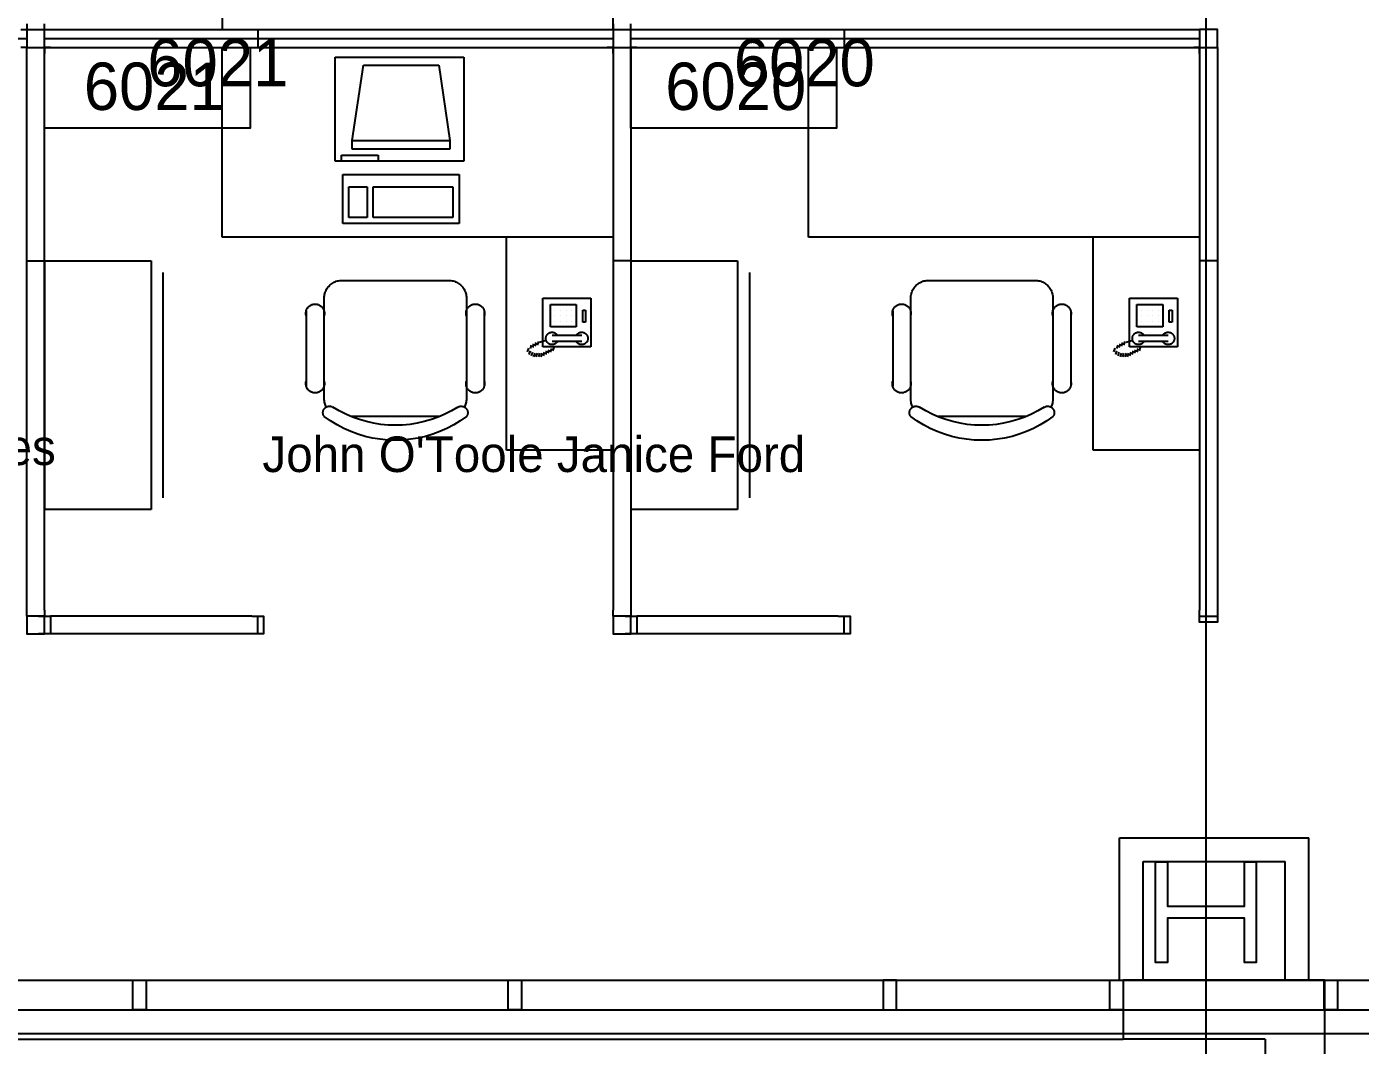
# Model space of a CAD drawing. Header units: millimetres. Extents: x 18694 to 89916, y 18694 to 89916.
# Drawn here: x 44321 to 50039, y 62103 to 66470 of the extents above; entities that cross this region are included whole.
import ezdxf

# ---------------------------------------------------------------- set-up
doc = ezdxf.new("R2010")
doc.units = ezdxf.units.MM
doc.layers.get('0').update_dxf_attribs({"linetype": 'CONTINUOUS'})
for name, color, linetype in [('E-B-FURR', 7, 'CONTINUOUS'), ('E-B-GLAZ', 7, 'CONTINUOUS'), ('E-B-MULL', 7, 'CONTINUOUS'), ('E-B-SHEL', 7, 'CONTINUOUS'), ('E-S-COLM', 7, 'CONTINUOUS'), ('EMPLOYEE', 7, 'CONTINUOUS'), ('GRIDLN', 7, 'CONTINUOUS'), ('PANELS_201', 7, 'CONTINUOUS'), ('RMNUM', 7, 'CONTINUOUS')]:
    doc.layers.add(name, color=color, linetype=linetype)

msp = doc.modelspace()

# ---------------------------------------------------------------- linework, layer by layer
for p, q in [((46835.892655, 66456.954374), (46835.892655, 68184.154374)), ((45159.492655, 67269.754374), (45159.492655, 66456.954374)), ((45159.492655, 66456.954374), (46835.892655, 66456.954374)), ((45159.492655, 65567.954374), (45159.492655, 66380.754374)), ((45159.492655, 66380.754374), (46835.892655, 66380.754374)), ((45644.290737, 65892.38397), (45644.290737, 66338.798739)), ((45644.290737, 66338.798739), (46195.744276, 66338.798739)), ((46195.744276, 66338.798739), (46195.744276, 65892.38397)), ((46835.892655, 66380.754374), (46835.892655, 64653.554374)), ((47674.092655, 65567.954374), (47674.092655, 66380.754374)), ((47674.092655, 66380.754374), (49350.492655, 66380.754374)), ((49350.492655, 66380.754374), (49350.492655, 64653.554374)), ((45716.817507, 65981.28397), (45765.592968, 66304.653141)), ((45765.592968, 66304.653141), (46088.549999, 66304.653141)), ((46088.549999, 66304.653141), (46135.917507, 65981.28397)), ((45716.817507, 65944.153261), (45716.817507, 65981.28397)), ((45716.817507, 65981.28397), (46135.917507, 65981.28397)), ((46135.917507, 65944.153261), (45716.817507, 65944.153261)), ((46135.917507, 65981.28397), (46135.917507, 65944.153261)), ((46195.744276, 65892.38397), (45644.290737, 65892.38397)), ((45670.55043, 65918.643662), (45828.108584, 65918.643662)), ((45670.55043, 65892.38397), (45670.55043, 65918.643662)), ((45828.108584, 65918.643662), (45828.108584, 65892.38397)), ((45676.294737, 65625.68397), (45676.294737, 65835.761508)), ((45676.294737, 65835.761508), (46175.228891, 65835.761508)), ((46175.228891, 65835.761508), (46175.228891, 65625.68397)), ((45702.55443, 65651.943662), (45702.55443, 65783.242124)), ((45702.55443, 65783.242124), (45781.333507, 65783.242124)), ((45781.333507, 65783.242124), (45781.333507, 65651.943662)), ((45807.593199, 65651.943662), (45807.593199, 65783.242124)), ((45807.593199, 65783.242124), (46148.969199, 65783.242124)), ((46148.969199, 65783.242124), (46148.969199, 65651.943662)), ((45781.333507, 65651.943662), (45702.55443, 65651.943662)), ((46148.969199, 65651.943662), (45807.593199, 65651.943662)), ((46175.228891, 65625.68397), (45676.294737, 65625.68397)), ((46835.892655, 65567.954374), (45159.492655, 65567.954374)), ((46378.692655, 64653.554374), (46378.692655, 65567.954374)), ((49350.492655, 65567.954374), (47674.092655, 65567.954374)), ((48893.292655, 64653.554374), (48893.292655, 65567.954374)), ((44397.492655, 65466.354374), (44854.692655, 65466.354374)), ((44397.492655, 65466.354374), (44397.492655, 64399.554374)), ((44854.692655, 65466.354374), (44854.692655, 64399.554374)), ((44905.492655, 65415.554374), (44905.492655, 64450.354374)), ((46912.092655, 65466.354374), (47369.292655, 65466.354374)), ((46912.092655, 65466.354374), (46912.092655, 64399.554374)), ((47369.292655, 65466.354374), (47369.292655, 64399.554374)), ((47420.092655, 65415.554374), (47420.092655, 64450.354374)), ((45673.428755, 65382.173679), (46130.628755, 65382.173679)), ((48188.028755, 65382.173679), (48645.228755, 65382.173679)), ((45597.228755, 64874.173679), (45597.228755, 65305.973679)), ((46206.828755, 65305.973679), (46206.828755, 64874.173679)), ((46534.784775, 65097.171409), (46534.784775, 65305.585581)), ((46534.784775, 65305.585581), (46740.628234, 65305.585581)), ((46740.628234, 65305.585581), (46740.628234, 65097.171409)), ((48111.828755, 64874.173679), (48111.828755, 65305.973679)), ((48721.428755, 65305.973679), (48721.428755, 64874.173679)), ((49049.384775, 65097.171409), (49049.384775, 65305.585581)), ((49049.384775, 65305.585581), (49255.228234, 65305.585581)), ((49255.228234, 65305.585581), (49255.228234, 65097.171409)), ((45519.962317, 65251.998679), (45519.962317, 64928.148679)), ((46283.028755, 65251.998679), (46283.028755, 64928.148679)), ((46566.625999, 65183.407376), (46566.625999, 65278.657376)), ((46566.625999, 65278.657376), (46677.750999, 65278.657376)), ((46586.469749, 65254.844876), (46586.469749, 65254.844876)), ((46610.282249, 65254.844876), (46610.282249, 65254.844876)), ((46634.094749, 65254.844876), (46634.094749, 65254.844876)), ((46657.907249, 65254.844876), (46657.907249, 65254.844876)), ((46677.750999, 65278.657376), (46677.750999, 65183.407376)), ((46705.532249, 65203.251126), (46705.532249, 65254.844876)), ((46705.532249, 65254.844876), (46717.438499, 65254.844876)), ((46717.438499, 65254.844876), (46717.438499, 65203.251126)), ((48034.562317, 65251.998679), (48034.562317, 64928.148679)), ((48797.628755, 65251.998679), (48797.628755, 64928.148679)), ((49081.225999, 65183.407376), (49081.225999, 65278.657376)), ((49081.225999, 65278.657376), (49192.350999, 65278.657376)), ((49101.069749, 65254.844876), (49101.069749, 65254.844876)), ((49124.882249, 65254.844876), (49124.882249, 65254.844876)), ((49148.694749, 65254.844876), (49148.694749, 65254.844876)), ((49172.507249, 65254.844876), (49172.507249, 65254.844876)), ((49192.350999, 65278.657376), (49192.350999, 65183.407376)), ((49220.132249, 65203.251126), (49220.132249, 65254.844876)), ((49220.132249, 65254.844876), (49232.038499, 65254.844876)), ((49232.038499, 65254.844876), (49232.038499, 65203.251126)), ((46586.469749, 65231.032376), (46586.469749, 65231.032376)), ((46586.469749, 65207.219876), (46586.469749, 65207.219876)), ((46610.282249, 65231.032376), (46610.282249, 65231.032376)), ((46610.282249, 65207.219876), (46610.282249, 65207.219876)), ((46634.094749, 65231.032376), (46634.094749, 65231.032376)), ((46634.094749, 65207.219876), (46634.094749, 65207.219876)), ((46657.907249, 65231.032376), (46657.907249, 65231.032376)), ((46657.907249, 65207.219876), (46657.907249, 65207.219876)), ((46717.438499, 65203.251126), (46705.532249, 65203.251126)), ((49101.069749, 65231.032376), (49101.069749, 65231.032376)), ((49101.069749, 65207.219876), (49101.069749, 65207.219876)), ((49124.882249, 65231.032376), (49124.882249, 65231.032376)), ((49124.882249, 65207.219876), (49124.882249, 65207.219876)), ((49148.694749, 65231.032376), (49148.694749, 65231.032376)), ((49148.694749, 65207.219876), (49148.694749, 65207.219876)), ((49172.507249, 65231.032376), (49172.507249, 65231.032376)), ((49172.507249, 65207.219876), (49172.507249, 65207.219876)), ((49232.038499, 65203.251126), (49220.132249, 65203.251126)), ((46677.750999, 65183.407376), (46566.625999, 65183.407376)), ((46700.88736, 65145.888286), (46573.88736, 65145.888286)), ((49192.350999, 65183.407376), (49081.225999, 65183.407376)), ((49215.48736, 65145.888286), (49088.48736, 65145.888286)), ((46472.260218, 65091.415686), (46467.180218, 65076.175686)), ((46479.494265, 65079.461371), (46474.414265, 65064.221371)), ((46484.574265, 65104.861371), (46479.494265, 65089.621371)), ((46489.654265, 65074.381371), (46484.574265, 65059.141371)), ((46494.734265, 65109.941371), (46489.654265, 65094.701371)), ((46504.894265, 65115.021371), (46499.814265, 65099.781371)), ((46515.054265, 65120.101371), (46509.974265, 65104.861371)), ((46549.03638, 65124.186642), (46520.134265, 65115.021371)), ((46740.628234, 65097.171409), (46534.784775, 65097.171409)), ((46540.454265, 65074.381371), (46535.374265, 65059.141371)), ((46550.614265, 65079.461371), (46545.534265, 65064.221371)), ((46560.774265, 65084.541371), (46555.694265, 65069.301371)), ((46570.934265, 65089.621371), (46565.854265, 65074.381371)), ((46700.88736, 65120.488286), (46573.88736, 65120.488286)), ((46581.094265, 65094.701371), (46576.014265, 65079.461371)), ((48986.860218, 65091.415686), (48981.780218, 65076.175686)), ((48994.094265, 65079.461371), (48989.014265, 65064.221371)), ((48999.174265, 65104.861371), (48994.094265, 65089.621371)), ((49004.254265, 65074.381371), (48999.174265, 65059.141371)), ((49009.334265, 65109.941371), (49004.254265, 65094.701371)), ((49019.494265, 65115.021371), (49014.414265, 65099.781371)), ((49029.654265, 65120.101371), (49024.574265, 65104.861371)), ((49063.63638, 65124.186642), (49034.734265, 65115.021371)), ((49255.228234, 65097.171409), (49049.384775, 65097.171409)), ((49055.054265, 65074.381371), (49049.974265, 65059.141371)), ((49065.214265, 65079.461371), (49060.134265, 65064.221371)), ((49075.374265, 65084.541371), (49070.294265, 65069.301371)), ((49085.534265, 65089.621371), (49080.454265, 65074.381371)), ((49215.48736, 65120.488286), (49088.48736, 65120.488286)), ((49095.694265, 65094.701371), (49090.614265, 65079.461371)), ((46499.814265, 65069.301371), (46494.734265, 65054.061371)), ((46509.974265, 65069.301371), (46504.894265, 65054.061371)), ((46520.134265, 65069.301371), (46515.054265, 65054.061371)), ((46530.294265, 65069.301371), (46525.214265, 65054.061371)), ((49014.414265, 65069.301371), (49009.334265, 65054.061371)), ((49024.574265, 65069.301371), (49019.494265, 65054.061371)), ((49034.734265, 65069.301371), (49029.654265, 65054.061371)), ((49044.894265, 65069.301371), (49039.814265, 65054.061371)), ((46091.007669, 64797.973679), (45713.04984, 64797.973679)), ((48605.607669, 64797.973679), (48227.64984, 64797.973679)), ((46835.892655, 64653.554374), (46378.692655, 64653.554374)), ((49350.492655, 64653.554374), (48893.292655, 64653.554374)), ((44854.692655, 64399.554374), (44397.492655, 64399.554374)), ((47369.292655, 64399.554374), (46912.092655, 64399.554374))]:
    msp.add_line(p, q)
for points in [[(45597.228755, 65305.973679), (45597.391905, 65310.957398), (45597.880656, 65315.919775), (45598.692916, 65320.839562), (45599.825207, 65325.69569), (45601.272679, 65330.467366), (45603.029134, 65335.134157), (45605.087052, 65339.676077), (45607.437619, 65344.073679), (45610.07077, 65348.308131), (45612.97523, 65352.3613), (45616.138561, 65356.21583), (45619.547218, 65359.855216), (45623.186604, 65363.263873), (45627.041134, 65366.427204), (45631.094303, 65369.331664), (45635.328755, 65371.964815), (45639.726356, 65374.315382), (45644.268277, 65376.3733), (45648.935067, 65378.129755), (45653.706743, 65379.577227), (45658.562872, 65380.709518), (45663.482659, 65381.521778), (45668.445036, 65382.010529), (45673.428755, 65382.173679)], [(46130.628755, 65382.173679), (46135.612473, 65382.010529), (46140.574851, 65381.521778), (46145.494637, 65380.709518), (46150.350766, 65379.577227), (46155.122442, 65378.129755), (46159.789232, 65376.3733), (46164.331153, 65374.315382), (46168.728755, 65371.964815), (46172.963206, 65369.331664), (46177.016376, 65366.427204), (46180.870906, 65363.263873), (46184.510291, 65359.855216), (46187.918948, 65356.21583), (46191.082279, 65352.3613), (46193.986739, 65348.308131), (46196.61989, 65344.073679), (46198.970458, 65339.676077), (46201.028375, 65335.134157), (46202.784831, 65330.467366), (46204.232303, 65325.69569), (46205.364593, 65320.839562), (46206.176853, 65315.919775), (46206.665605, 65310.957398), (46206.828755, 65305.973679)], [(48111.828755, 65305.973679), (48111.991905, 65310.957398), (48112.480656, 65315.919775), (48113.292916, 65320.839562), (48114.425207, 65325.69569), (48115.872679, 65330.467366), (48117.629134, 65335.134157), (48119.687052, 65339.676077), (48122.037619, 65344.073679), (48124.67077, 65348.308131), (48127.57523, 65352.3613), (48130.738561, 65356.21583), (48134.147218, 65359.855216), (48137.786604, 65363.263873), (48141.641134, 65366.427204), (48145.694303, 65369.331664), (48149.928755, 65371.964815), (48154.326356, 65374.315382), (48158.868277, 65376.3733), (48163.535067, 65378.129755), (48168.306743, 65379.577227), (48173.162872, 65380.709518), (48178.082659, 65381.521778), (48183.045036, 65382.010529), (48188.028755, 65382.173679)], [(48645.228755, 65382.173679), (48650.212473, 65382.010529), (48655.174851, 65381.521778), (48660.094637, 65380.709518), (48664.950766, 65379.577227), (48669.722442, 65378.129755), (48674.389232, 65376.3733), (48678.931153, 65374.315382), (48683.328755, 65371.964815), (48687.563206, 65369.331664), (48691.616376, 65366.427204), (48695.470906, 65363.263873), (48699.110291, 65359.855216), (48702.518948, 65356.21583), (48705.682279, 65352.3613), (48708.586739, 65348.308131), (48711.21989, 65344.073679), (48713.570458, 65339.676077), (48715.628375, 65335.134157), (48717.384831, 65330.467366), (48718.832303, 65325.69569), (48719.964593, 65320.839562), (48720.776853, 65315.919775), (48721.265605, 65310.957398), (48721.428755, 65305.973679)], [(45519.962317, 65229.773679), (45519.32034, 65232.274744), (45518.842358, 65234.812262), (45518.530397, 65237.375491), (45518.385776, 65239.95358), (45518.409108, 65242.535618), (45518.600294, 65245.110673), (45518.958524, 65247.667846), (45519.482283, 65250.196312), (45520.169352, 65252.685367), (45521.016824, 65255.124476), (45522.021112, 65257.503314), (45523.177964, 65259.81181), (45524.482482, 65262.040194), (45525.929146, 65264.179031), (45527.511831, 65266.219269), (45529.223838, 65268.152271), (45531.057919, 65269.969854), (45533.006311, 65271.664324), (45535.060766, 65273.228509), (45537.212588, 65274.655788), (45539.452668, 65275.940118), (45541.771524, 65277.076063), (45544.159339, 65278.058815), (45546.606006, 65278.884213), (45549.101168, 65279.548764), (45551.634263, 65280.049654), (45554.194568, 65280.384764), (45556.771246, 65280.552674), (45559.353389, 65280.552674), (45561.930067, 65280.384764), (45564.490372, 65280.049654), (45567.023467, 65279.548764), (45569.518629, 65278.884213), (45571.965296, 65278.058815), (45574.353111, 65277.076063), (45576.671967, 65275.940118), (45578.912047, 65274.655788), (45581.063869, 65273.228509), (45583.118324, 65271.664324), (45585.066716, 65269.969854), (45586.900797, 65268.152271), (45588.612804, 65266.219269), (45590.195489, 65264.179031), (45591.642153, 65262.040194), (45592.946671, 65259.81181), (45594.103523, 65257.503314), (45595.10781, 65255.124476), (45595.955283, 65252.685367), (45596.642352, 65250.196312), (45597.166111, 65247.667846), (45597.524341, 65245.110673), (45597.715527, 65242.535618), (45597.738859, 65239.95358), (45597.594238, 65237.375491), (45597.282276, 65234.812262), (45596.804295, 65232.274744), (45596.162317, 65229.773679)], [(46206.828755, 65229.773679), (46206.186777, 65232.274744), (46205.708796, 65234.812262), (46205.396834, 65237.375491), (46205.252214, 65239.95358), (46205.275545, 65242.535618), (46205.466731, 65245.110673), (46205.824961, 65247.667846), (46206.34872, 65250.196312), (46207.035789, 65252.685367), (46207.883262, 65255.124476), (46208.887549, 65257.503314), (46210.044401, 65259.81181), (46211.34892, 65262.040194), (46212.795583, 65264.179031), (46214.378268, 65266.219269), (46216.090275, 65268.152271), (46217.924356, 65269.969854), (46219.872748, 65271.664324), (46221.927204, 65273.228509), (46224.079026, 65274.655788), (46226.319105, 65275.940118), (46228.637961, 65277.076063), (46231.025776, 65278.058815), (46233.472443, 65278.884213), (46235.967605, 65279.548764), (46238.5007, 65280.049654), (46241.061006, 65280.384764), (46243.637683, 65280.552674), (46246.219826, 65280.552674), (46248.796504, 65280.384764), (46251.356809, 65280.049654), (46253.889904, 65279.548764), (46256.385066, 65278.884213), (46258.831733, 65278.058815), (46261.219548, 65277.076063), (46263.538404, 65275.940118), (46265.778484, 65274.655788), (46267.930306, 65273.228509), (46269.984761, 65271.664324), (46271.933153, 65269.969854), (46273.767234, 65268.152271), (46275.479241, 65266.219269), (46277.061926, 65264.179031), (46278.50859, 65262.040194), (46279.813108, 65259.81181), (46280.96996, 65257.503314), (46281.974248, 65255.124476), (46282.82172, 65252.685367), (46283.50879, 65250.196312), (46284.032548, 65247.667846), (46284.390778, 65245.110673), (46284.581964, 65242.535618), (46284.605296, 65239.95358), (46284.460675, 65237.375491), (46284.148714, 65234.812262), (46283.670732, 65232.274744), (46283.028755, 65229.773679)], [(48034.562317, 65229.773679), (48033.92034, 65232.274744), (48033.442358, 65234.812262), (48033.130397, 65237.375491), (48032.985776, 65239.95358), (48033.009108, 65242.535618), (48033.200294, 65245.110673), (48033.558524, 65247.667846), (48034.082283, 65250.196312), (48034.769352, 65252.685367), (48035.616824, 65255.124476), (48036.621112, 65257.503314), (48037.777964, 65259.81181), (48039.082482, 65262.040194), (48040.529146, 65264.179031), (48042.111831, 65266.219269), (48043.823838, 65268.152271), (48045.657919, 65269.969854), (48047.606311, 65271.664324), (48049.660766, 65273.228509), (48051.812588, 65274.655788), (48054.052668, 65275.940118), (48056.371524, 65277.076063), (48058.759339, 65278.058815), (48061.206006, 65278.884213), (48063.701168, 65279.548764), (48066.234263, 65280.049654), (48068.794568, 65280.384764), (48071.371246, 65280.552674), (48073.953389, 65280.552674), (48076.530067, 65280.384764), (48079.090372, 65280.049654), (48081.623467, 65279.548764), (48084.118629, 65278.884213), (48086.565296, 65278.058815), (48088.953111, 65277.076063), (48091.271967, 65275.940118), (48093.512047, 65274.655788), (48095.663869, 65273.228509), (48097.718324, 65271.664324), (48099.666716, 65269.969854), (48101.500797, 65268.152271), (48103.212804, 65266.219269), (48104.795489, 65264.179031), (48106.242153, 65262.040194), (48107.546671, 65259.81181), (48108.703523, 65257.503314), (48109.70781, 65255.124476), (48110.555283, 65252.685367), (48111.242352, 65250.196312), (48111.766111, 65247.667846), (48112.124341, 65245.110673), (48112.315527, 65242.535618), (48112.338859, 65239.95358), (48112.194238, 65237.375491), (48111.882276, 65234.812262), (48111.404295, 65232.274744), (48110.762317, 65229.773679)], [(48721.428755, 65229.773679), (48720.786777, 65232.274744), (48720.308796, 65234.812262), (48719.996834, 65237.375491), (48719.852214, 65239.95358), (48719.875545, 65242.535618), (48720.066731, 65245.110673), (48720.424961, 65247.667846), (48720.94872, 65250.196312), (48721.635789, 65252.685367), (48722.483262, 65255.124476), (48723.487549, 65257.503314), (48724.644401, 65259.81181), (48725.94892, 65262.040194), (48727.395583, 65264.179031), (48728.978268, 65266.219269), (48730.690275, 65268.152271), (48732.524356, 65269.969854), (48734.472748, 65271.664324), (48736.527204, 65273.228509), (48738.679026, 65274.655788), (48740.919105, 65275.940118), (48743.237961, 65277.076063), (48745.625776, 65278.058815), (48748.072443, 65278.884213), (48750.567605, 65279.548764), (48753.1007, 65280.049654), (48755.661006, 65280.384764), (48758.237683, 65280.552674), (48760.819826, 65280.552674), (48763.396504, 65280.384764), (48765.956809, 65280.049654), (48768.489904, 65279.548764), (48770.985066, 65278.884213), (48773.431733, 65278.058815), (48775.819548, 65277.076063), (48778.138404, 65275.940118), (48780.378484, 65274.655788), (48782.530306, 65273.228509), (48784.584761, 65271.664324), (48786.533153, 65269.969854), (48788.367234, 65268.152271), (48790.079241, 65266.219269), (48791.661926, 65264.179031), (48793.10859, 65262.040194), (48794.413108, 65259.81181), (48795.56996, 65257.503314), (48796.574248, 65255.124476), (48797.42172, 65252.685367), (48798.10879, 65250.196312), (48798.632548, 65247.667846), (48798.990778, 65245.110673), (48799.181964, 65242.535618), (48799.205296, 65239.95358), (48799.060675, 65237.375491), (48798.748714, 65234.812262), (48798.270732, 65232.274744), (48797.628755, 65229.773679)], [(46597.286163, 65120.488286), (46596.407687, 65118.98868), (46595.43324, 65117.549585), (46594.366976, 65116.177134), (46593.213437, 65114.877177), (46591.977539, 65113.655254), (46590.66455, 65112.51657), (46589.280065, 65111.46598), (46587.829983, 65110.50796), (46586.320485, 65109.646592), (46584.758002, 65108.885548), (46583.149194, 65108.22807), (46581.500916, 65107.676961), (46579.820194, 65107.234569), (46578.114188, 65106.902779), (46576.390169, 65106.683006), (46574.655485, 65106.576185), (46572.917528, 65106.582772), (46571.183703, 65106.70274), (46569.4614, 65106.935576), (46567.757958, 65107.280288), (46566.080637, 65107.735408), (46564.436585, 65108.298996), (46562.832807, 65108.96865), (46561.276138, 65109.741516), (46559.773212, 65110.614302), (46558.330435, 65111.583287), (46556.953953, 65112.644342), (46555.649633, 65113.792945), (46554.423034, 65115.024203), (46553.279382, 65116.332867), (46552.223552, 65117.71336), (46551.260042, 65119.1598), (46550.392959, 65120.666023), (46549.625999, 65122.22561), (46548.962428, 65123.831915), (46548.405076, 65125.478091), (46547.956316, 65127.157125), (46547.618063, 65128.861861), (46547.391756, 65130.585034), (46547.278362, 65132.319301), (46547.278362, 65134.057271), (46547.391756, 65135.791538), (46547.618063, 65137.514711), (46547.956316, 65139.219447), (46548.405076, 65140.898481), (46548.962428, 65142.544658), (46549.625999, 65144.150963), (46550.392959, 65145.71055), (46551.260042, 65147.216772), (46552.223552, 65148.663213), (46553.279382, 65150.043706), (46554.423034, 65151.35237), (46555.649633, 65152.583627), (46556.953953, 65153.732231), (46558.330435, 65154.793286), (46559.773212, 65155.762271), (46561.276138, 65156.635056), (46562.832807, 65157.407923), (46564.436585, 65158.077577), (46566.080637, 65158.641165), (46567.757958, 65159.096285), (46569.4614, 65159.440997), (46571.183703, 65159.673833), (46572.917528, 65159.7938), (46574.655485, 65159.800388), (46576.390169, 65159.693567), (46578.114188, 65159.473793), (46579.820194, 65159.142004), (46581.500916, 65158.699611), (46583.149194, 65158.148502), (46584.758002, 65157.491025), (46586.320485, 65156.729981), (46587.829983, 65155.868613), (46589.280065, 65154.910593), (46590.66455, 65153.860002), (46591.977539, 65152.721319), (46593.213437, 65151.499395), (46594.366976, 65150.199438), (46595.43324, 65148.826988), (46596.407687, 65147.387893), (46597.286163, 65145.888286)], [(46677.488558, 65145.888286), (46678.367034, 65147.387893), (46679.34148, 65148.826988), (46680.407745, 65150.199438), (46681.561284, 65151.499395), (46682.797181, 65152.721319), (46684.11017, 65153.860002), (46685.494656, 65154.910593), (46686.944737, 65155.868613), (46688.454236, 65156.729981), (46690.016719, 65157.491025), (46691.625527, 65158.148502), (46693.273804, 65158.699611), (46694.954527, 65159.142004), (46696.660533, 65159.473793), (46698.384551, 65159.693567), (46700.119235, 65159.800388), (46701.857193, 65159.7938), (46703.591018, 65159.673833), (46705.313321, 65159.440997), (46707.016762, 65159.096285), (46708.694083, 65158.641165), (46710.338136, 65158.077577), (46711.941914, 65157.407923), (46713.498582, 65156.635056), (46715.001508, 65155.762271), (46716.444286, 65154.793286), (46717.820768, 65153.732231), (46719.125088, 65152.583627), (46720.351687, 65151.35237), (46721.495339, 65150.043706), (46722.551169, 65148.663213), (46723.514678, 65147.216772), (46724.381761, 65145.71055), (46725.148722, 65144.150963), (46725.812293, 65142.544658), (46726.369645, 65140.898481), (46726.818404, 65139.219447), (46727.156658, 65137.514711), (46727.382964, 65135.791538), (46727.496359, 65134.057271), (46727.496359, 65132.319301), (46727.382964, 65130.585034), (46727.156658, 65128.861861), (46726.818404, 65127.157125), (46726.369645, 65125.478091), (46725.812293, 65123.831915), (46725.148722, 65122.22561), (46724.381761, 65120.666023), (46723.514678, 65119.1598), (46722.551169, 65117.71336), (46721.495339, 65116.332867), (46720.351687, 65115.024203), (46719.125088, 65113.792945), (46717.820768, 65112.644342), (46716.444286, 65111.583287), (46715.001508, 65110.614302), (46713.498582, 65109.741516), (46711.941914, 65108.96865), (46710.338136, 65108.298996), (46708.694083, 65107.735408), (46707.016762, 65107.280288), (46705.313321, 65106.935576), (46703.591018, 65106.70274), (46701.857193, 65106.582772), (46700.119235, 65106.576185), (46698.384551, 65106.683006), (46696.660533, 65106.902779), (46694.954527, 65107.234569), (46693.273804, 65107.676961), (46691.625527, 65108.22807), (46690.016719, 65108.885548), (46688.454236, 65109.646592), (46686.944737, 65110.50796), (46685.494656, 65111.46598), (46684.11017, 65112.51657), (46682.797181, 65113.655254), (46681.561284, 65114.877177), (46680.407745, 65116.177134), (46679.34148, 65117.549585), (46678.367034, 65118.98868), (46677.488558, 65120.488286)], [(49111.886163, 65120.488286), (49111.007687, 65118.98868), (49110.03324, 65117.549585), (49108.966976, 65116.177134), (49107.813437, 65114.877177), (49106.577539, 65113.655254), (49105.26455, 65112.51657), (49103.880065, 65111.46598), (49102.429983, 65110.50796), (49100.920485, 65109.646592), (49099.358002, 65108.885548), (49097.749194, 65108.22807), (49096.100916, 65107.676961), (49094.420194, 65107.234569), (49092.714188, 65106.902779), (49090.990169, 65106.683006), (49089.255485, 65106.576185), (49087.517528, 65106.582772), (49085.783703, 65106.70274), (49084.0614, 65106.935576), (49082.357958, 65107.280288), (49080.680637, 65107.735408), (49079.036585, 65108.298996), (49077.432807, 65108.96865), (49075.876138, 65109.741516), (49074.373212, 65110.614302), (49072.930435, 65111.583287), (49071.553953, 65112.644342), (49070.249633, 65113.792945), (49069.023034, 65115.024203), (49067.879382, 65116.332867), (49066.823552, 65117.71336), (49065.860042, 65119.1598), (49064.992959, 65120.666023), (49064.225999, 65122.22561), (49063.562428, 65123.831915), (49063.005076, 65125.478091), (49062.556316, 65127.157125), (49062.218063, 65128.861861), (49061.991756, 65130.585034), (49061.878362, 65132.319301), (49061.878362, 65134.057271), (49061.991756, 65135.791538), (49062.218063, 65137.514711), (49062.556316, 65139.219447), (49063.005076, 65140.898481), (49063.562428, 65142.544658), (49064.225999, 65144.150963), (49064.992959, 65145.71055), (49065.860042, 65147.216772), (49066.823552, 65148.663213), (49067.879382, 65150.043706), (49069.023034, 65151.35237), (49070.249633, 65152.583627), (49071.553953, 65153.732231), (49072.930435, 65154.793286), (49074.373212, 65155.762271), (49075.876138, 65156.635056), (49077.432807, 65157.407923), (49079.036585, 65158.077577), (49080.680637, 65158.641165), (49082.357958, 65159.096285), (49084.0614, 65159.440997), (49085.783703, 65159.673833), (49087.517528, 65159.7938), (49089.255485, 65159.800388), (49090.990169, 65159.693567), (49092.714188, 65159.473793), (49094.420194, 65159.142004), (49096.100916, 65158.699611), (49097.749194, 65158.148502), (49099.358002, 65157.491025), (49100.920485, 65156.729981), (49102.429983, 65155.868613), (49103.880065, 65154.910593), (49105.26455, 65153.860002), (49106.577539, 65152.721319), (49107.813437, 65151.499395), (49108.966976, 65150.199438), (49110.03324, 65148.826988), (49111.007687, 65147.387893), (49111.886163, 65145.888286)], [(49192.088558, 65145.888286), (49192.967034, 65147.387893), (49193.94148, 65148.826988), (49195.007745, 65150.199438), (49196.161284, 65151.499395), (49197.397181, 65152.721319), (49198.71017, 65153.860002), (49200.094656, 65154.910593), (49201.544737, 65155.868613), (49203.054236, 65156.729981), (49204.616719, 65157.491025), (49206.225527, 65158.148502), (49207.873804, 65158.699611), (49209.554527, 65159.142004), (49211.260533, 65159.473793), (49212.984551, 65159.693567), (49214.719235, 65159.800388), (49216.457193, 65159.7938), (49218.191018, 65159.673833), (49219.913321, 65159.440997), (49221.616762, 65159.096285), (49223.294083, 65158.641165), (49224.938136, 65158.077577), (49226.541914, 65157.407923), (49228.098582, 65156.635056), (49229.601508, 65155.762271), (49231.044286, 65154.793286), (49232.420768, 65153.732231), (49233.725088, 65152.583627), (49234.951687, 65151.35237), (49236.095339, 65150.043706), (49237.151169, 65148.663213), (49238.114678, 65147.216772), (49238.981761, 65145.71055), (49239.748722, 65144.150963), (49240.412293, 65142.544658), (49240.969645, 65140.898481), (49241.418404, 65139.219447), (49241.756658, 65137.514711), (49241.982964, 65135.791538), (49242.096359, 65134.057271), (49242.096359, 65132.319301), (49241.982964, 65130.585034), (49241.756658, 65128.861861), (49241.418404, 65127.157125), (49240.969645, 65125.478091), (49240.412293, 65123.831915), (49239.748722, 65122.22561), (49238.981761, 65120.666023), (49238.114678, 65119.1598), (49237.151169, 65117.71336), (49236.095339, 65116.332867), (49234.951687, 65115.024203), (49233.725088, 65113.792945), (49232.420768, 65112.644342), (49231.044286, 65111.583287), (49229.601508, 65110.614302), (49228.098582, 65109.741516), (49226.541914, 65108.96865), (49224.938136, 65108.298996), (49223.294083, 65107.735408), (49221.616762, 65107.280288), (49219.913321, 65106.935576), (49218.191018, 65106.70274), (49216.457193, 65106.582772), (49214.719235, 65106.576185), (49212.984551, 65106.683006), (49211.260533, 65106.902779), (49209.554527, 65107.234569), (49207.873804, 65107.676961), (49206.225527, 65108.22807), (49204.616719, 65108.885548), (49203.054236, 65109.646592), (49201.544737, 65110.50796), (49200.094656, 65111.46598), (49198.71017, 65112.51657), (49197.397181, 65113.655254), (49196.161284, 65114.877177), (49195.007745, 65116.177134), (49193.94148, 65117.549585), (49192.967034, 65118.98868), (49192.088558, 65120.488286)], [(45596.162317, 64950.373679), (45596.804295, 64947.872614), (45597.282276, 64945.335097), (45597.594238, 64942.771868), (45597.738859, 64940.193778), (45597.715527, 64937.61174), (45597.524341, 64935.036685), (45597.166111, 64932.479512), (45596.642352, 64929.951047), (45595.955283, 64927.461991), (45595.10781, 64925.022882), (45594.103523, 64922.644045), (45592.946671, 64920.335548), (45591.642153, 64918.107165), (45590.195489, 64915.968327), (45588.612804, 64913.928089), (45586.900797, 64911.995088), (45585.066716, 64910.177505), (45583.118324, 64908.483034), (45581.063869, 64906.918849), (45578.912047, 64905.491571), (45576.671967, 64904.207241), (45574.353111, 64903.071295), (45571.965296, 64902.088544), (45569.518629, 64901.263145), (45567.023467, 64900.598595), (45564.490372, 64900.097704), (45561.930067, 64899.762595), (45559.353389, 64899.594685), (45556.771246, 64899.594685), (45554.194568, 64899.762595), (45551.634263, 64900.097704), (45549.101168, 64900.598595), (45546.606006, 64901.263145), (45544.159339, 64902.088544), (45541.771524, 64903.071295), (45539.452668, 64904.207241), (45537.212588, 64905.491571), (45535.060766, 64906.918849), (45533.006311, 64908.483034), (45531.057919, 64910.177505), (45529.223838, 64911.995088), (45527.511831, 64913.928089), (45525.929146, 64915.968327), (45524.482482, 64918.107165), (45523.177964, 64920.335548), (45522.021112, 64922.644045), (45521.016824, 64925.022882), (45520.169352, 64927.461991), (45519.482283, 64929.951047), (45518.958524, 64932.479512), (45518.600294, 64935.036685), (45518.409108, 64937.61174), (45518.385776, 64940.193778), (45518.530397, 64942.771868), (45518.842358, 64945.335097), (45519.32034, 64947.872614), (45519.962317, 64950.373679)], [(46283.028755, 64950.373679), (46283.670732, 64947.872614), (46284.148714, 64945.335097), (46284.460675, 64942.771868), (46284.605296, 64940.193778), (46284.581964, 64937.61174), (46284.390778, 64935.036685), (46284.032548, 64932.479512), (46283.50879, 64929.951047), (46282.82172, 64927.461991), (46281.974248, 64925.022882), (46280.96996, 64922.644045), (46279.813108, 64920.335548), (46278.50859, 64918.107165), (46277.061926, 64915.968327), (46275.479241, 64913.928089), (46273.767234, 64911.995088), (46271.933153, 64910.177505), (46269.984761, 64908.483034), (46267.930306, 64906.918849), (46265.778484, 64905.491571), (46263.538404, 64904.207241), (46261.219548, 64903.071295), (46258.831733, 64902.088544), (46256.385066, 64901.263145), (46253.889904, 64900.598595), (46251.356809, 64900.097704), (46248.796504, 64899.762595), (46246.219826, 64899.594685), (46243.637683, 64899.594685), (46241.061006, 64899.762595), (46238.5007, 64900.097704), (46235.967605, 64900.598595), (46233.472443, 64901.263145), (46231.025776, 64902.088544), (46228.637961, 64903.071295), (46226.319105, 64904.207241), (46224.079026, 64905.491571), (46221.927204, 64906.918849), (46219.872748, 64908.483034), (46217.924356, 64910.177505), (46216.090275, 64911.995088), (46214.378268, 64913.928089), (46212.795583, 64915.968327), (46211.34892, 64918.107165), (46210.044401, 64920.335548), (46208.887549, 64922.644045), (46207.883262, 64925.022882), (46207.035789, 64927.461991), (46206.34872, 64929.951047), (46205.824961, 64932.479512), (46205.466731, 64935.036685), (46205.275545, 64937.61174), (46205.252214, 64940.193778), (46205.396834, 64942.771868), (46205.708796, 64945.335097), (46206.186777, 64947.872614), (46206.828755, 64950.373679)], [(48110.762317, 64950.373679), (48111.404295, 64947.872614), (48111.882276, 64945.335097), (48112.194238, 64942.771868), (48112.338859, 64940.193778), (48112.315527, 64937.61174), (48112.124341, 64935.036685), (48111.766111, 64932.479512), (48111.242352, 64929.951047), (48110.555283, 64927.461991), (48109.70781, 64925.022882), (48108.703523, 64922.644045), (48107.546671, 64920.335548), (48106.242153, 64918.107165), (48104.795489, 64915.968327), (48103.212804, 64913.928089), (48101.500797, 64911.995088), (48099.666716, 64910.177505), (48097.718324, 64908.483034), (48095.663869, 64906.918849), (48093.512047, 64905.491571), (48091.271967, 64904.207241), (48088.953111, 64903.071295), (48086.565296, 64902.088544), (48084.118629, 64901.263145), (48081.623467, 64900.598595), (48079.090372, 64900.097704), (48076.530067, 64899.762595), (48073.953389, 64899.594685), (48071.371246, 64899.594685), (48068.794568, 64899.762595), (48066.234263, 64900.097704), (48063.701168, 64900.598595), (48061.206006, 64901.263145), (48058.759339, 64902.088544), (48056.371524, 64903.071295), (48054.052668, 64904.207241), (48051.812588, 64905.491571), (48049.660766, 64906.918849), (48047.606311, 64908.483034), (48045.657919, 64910.177505), (48043.823838, 64911.995088), (48042.111831, 64913.928089), (48040.529146, 64915.968327), (48039.082482, 64918.107165), (48037.777964, 64920.335548), (48036.621112, 64922.644045), (48035.616824, 64925.022882), (48034.769352, 64927.461991), (48034.082283, 64929.951047), (48033.558524, 64932.479512), (48033.200294, 64935.036685), (48033.009108, 64937.61174), (48032.985776, 64940.193778), (48033.130397, 64942.771868), (48033.442358, 64945.335097), (48033.92034, 64947.872614), (48034.562317, 64950.373679)], [(48797.628755, 64950.373679), (48798.270732, 64947.872614), (48798.748714, 64945.335097), (48799.060675, 64942.771868), (48799.205296, 64940.193778), (48799.181964, 64937.61174), (48798.990778, 64935.036685), (48798.632548, 64932.479512), (48798.10879, 64929.951047), (48797.42172, 64927.461991), (48796.574248, 64925.022882), (48795.56996, 64922.644045), (48794.413108, 64920.335548), (48793.10859, 64918.107165), (48791.661926, 64915.968327), (48790.079241, 64913.928089), (48788.367234, 64911.995088), (48786.533153, 64910.177505), (48784.584761, 64908.483034), (48782.530306, 64906.918849), (48780.378484, 64905.491571), (48778.138404, 64904.207241), (48775.819548, 64903.071295), (48773.431733, 64902.088544), (48770.985066, 64901.263145), (48768.489904, 64900.598595), (48765.956809, 64900.097704), (48763.396504, 64899.762595), (48760.819826, 64899.594685), (48758.237683, 64899.594685), (48755.661006, 64899.762595), (48753.1007, 64900.097704), (48750.567605, 64900.598595), (48748.072443, 64901.263145), (48745.625776, 64902.088544), (48743.237961, 64903.071295), (48740.919105, 64904.207241), (48738.679026, 64905.491571), (48736.527204, 64906.918849), (48734.472748, 64908.483034), (48732.524356, 64910.177505), (48730.690275, 64911.995088), (48728.978268, 64913.928089), (48727.395583, 64915.968327), (48725.94892, 64918.107165), (48724.644401, 64920.335548), (48723.487549, 64922.644045), (48722.483262, 64925.022882), (48721.635789, 64927.461991), (48720.94872, 64929.951047), (48720.424961, 64932.479512), (48720.066731, 64935.036685), (48719.875545, 64937.61174), (48719.852214, 64940.193778), (48719.996834, 64942.771868), (48720.308796, 64945.335097), (48720.786777, 64947.872614), (48721.428755, 64950.373679)], [(45605.890458, 64838.888861), (45603.890564, 64843.014732), (45602.142435, 64847.253414), (45600.652401, 64851.589563), (45599.425855, 64856.007478), (45598.467239, 64860.491164), (45597.780024, 64865.024388), (45597.366697, 64869.590737), (45597.228755, 64874.173679)], [(46206.828755, 64874.173679), (46206.690813, 64869.590737), (46206.277485, 64865.024388), (46205.59027, 64860.491164), (46204.631654, 64856.007478), (46203.405109, 64851.589563), (46201.915074, 64847.253414), (46200.166945, 64843.014732), (46198.167052, 64838.888861)], [(48120.490458, 64838.888861), (48118.490564, 64843.014732), (48116.742435, 64847.253414), (48115.252401, 64851.589563), (48114.025855, 64856.007478), (48113.067239, 64860.491164), (48112.380024, 64865.024388), (48111.966697, 64869.590737), (48111.828755, 64874.173679)], [(48721.428755, 64874.173679), (48721.290813, 64869.590737), (48720.877485, 64865.024388), (48720.19027, 64860.491164), (48719.231654, 64856.007478), (48718.005109, 64851.589563), (48716.515074, 64847.253414), (48714.766945, 64843.014732), (48712.767052, 64838.888861)], [(45597.228755, 64797.973679), (45596.20352, 64799.446356), (45595.275219, 64800.98198), (45594.447703, 64802.57418), (45593.724406, 64804.21635), (45593.108327, 64805.901678), (45592.602023, 64807.623171), (45592.207595, 64809.373688), (45591.926679, 64811.145966), (45591.76044, 64812.932652), (45591.709568, 64814.726334), (45591.774274, 64816.51957), (45591.954289, 64818.304921), (45592.248868, 64820.074979), (45592.656787, 64821.822402), (45593.176354, 64823.539939), (45593.805414, 64825.220464), (45594.541357, 64826.857007), (45595.38113, 64828.442776), (45596.321248, 64829.971194), (45597.357811, 64831.435919), (45598.48652, 64832.830874), (45599.702691, 64834.150272), (45601.001278, 64835.388639), (45602.376894, 64836.540838), (45603.823833, 64837.602089), (45605.33609, 64838.567988), (45606.907393, 64839.434528), (45608.531221, 64840.198114), (45610.200839, 64840.855578), (45611.909319, 64841.404193), (45613.649574, 64841.841683), (45615.414383, 64842.166232), (45617.196424, 64842.376494), (45618.988306, 64842.471596), (45620.782592, 64842.451145), (45622.57184, 64842.315225), (45624.348627, 64842.064399), (45626.10558, 64841.699709), (45627.83541, 64841.222668), (45629.530942, 64840.635254), (45631.185141, 64839.939905), (45632.791143, 64839.139505), (45634.342286, 64838.237376)], [(46206.828755, 64797.973679), (46180.064054, 64779.214447), (46152.148423, 64762.215165), (46123.197421, 64747.046202), (46093.330889, 64733.77035), (46062.67246, 64722.442564), (46031.349045, 64713.109735), (45999.490308, 64705.810498), (45967.228128, 64700.575067), (45934.696055, 64697.425114), (45902.028755, 64696.373679), (45869.361455, 64697.425114), (45836.829381, 64700.575067), (45804.567201, 64705.810498), (45772.708464, 64713.109735), (45741.38505, 64722.442564), (45710.726621, 64733.77035), (45680.860089, 64747.046202), (45651.909086, 64762.215165), (45623.993456, 64779.214447), (45597.228755, 64797.973679)], [(46169.510002, 64838.565449), (46142.52124, 64822.589777), (46114.581944, 64808.341581), (46085.802542, 64795.877176), (46056.296783, 64785.245829), (46026.181287, 64776.489558), (45995.575085, 64769.642972), (45964.599145, 64764.733132), (45933.375899, 64761.779445), (45902.028755, 64760.793583), (45870.681611, 64761.779445), (45839.458365, 64764.733132), (45808.482425, 64769.642972), (45777.876222, 64776.489558), (45747.760727, 64785.245829), (45718.254968, 64795.877176), (45689.475565, 64808.341581), (45661.536269, 64822.589777), (45634.547507, 64838.565449)], [(46169.715223, 64838.237376), (46171.266366, 64839.139505), (46172.872369, 64839.939905), (46174.526567, 64840.635254), (46176.222099, 64841.222668), (46177.95193, 64841.699709), (46179.708883, 64842.064399), (46181.485669, 64842.315225), (46183.274917, 64842.451145), (46185.069204, 64842.471596), (46186.861085, 64842.376494), (46188.643127, 64842.166232), (46190.407936, 64841.841683), (46192.14819, 64841.404193), (46193.856671, 64840.855578), (46195.526288, 64840.198114), (46197.150117, 64839.434528), (46198.721419, 64838.567988), (46200.233677, 64837.602089), (46201.680615, 64836.540838), (46203.056231, 64835.388639), (46204.354819, 64834.150272), (46205.570989, 64832.830874), (46206.699698, 64831.435919), (46207.736262, 64829.971194), (46208.67638, 64828.442776), (46209.516152, 64826.857007), (46210.252095, 64825.220464), (46210.881155, 64823.539939), (46211.400723, 64821.822402), (46211.808642, 64820.074979), (46212.10322, 64818.304921), (46212.283236, 64816.51957), (46212.347942, 64814.726334), (46212.29707, 64812.932652), (46212.130831, 64811.145966), (46211.849914, 64809.373688), (46211.455486, 64807.623171), (46210.949182, 64805.901678), (46210.333104, 64804.21635), (46209.609806, 64802.57418), (46208.78229, 64800.98198), (46207.853989, 64799.446356), (46206.828755, 64797.973679)], [(48111.828755, 64797.973679), (48110.80352, 64799.446356), (48109.875219, 64800.98198), (48109.047703, 64802.57418), (48108.324406, 64804.21635), (48107.708327, 64805.901678), (48107.202023, 64807.623171), (48106.807595, 64809.373688), (48106.526679, 64811.145966), (48106.36044, 64812.932652), (48106.309568, 64814.726334), (48106.374274, 64816.51957), (48106.554289, 64818.304921), (48106.848868, 64820.074979), (48107.256787, 64821.822402), (48107.776354, 64823.539939), (48108.405414, 64825.220464), (48109.141357, 64826.857007), (48109.98113, 64828.442776), (48110.921248, 64829.971194), (48111.957811, 64831.435919), (48113.08652, 64832.830874), (48114.302691, 64834.150272), (48115.601278, 64835.388639), (48116.976894, 64836.540838), (48118.423833, 64837.602089), (48119.93609, 64838.567988), (48121.507393, 64839.434528), (48123.131221, 64840.198114), (48124.800839, 64840.855578), (48126.509319, 64841.404193), (48128.249574, 64841.841683), (48130.014383, 64842.166232), (48131.796424, 64842.376494), (48133.588306, 64842.471596), (48135.382592, 64842.451145), (48137.17184, 64842.315225), (48138.948627, 64842.064399), (48140.70558, 64841.699709), (48142.43541, 64841.222668), (48144.130942, 64840.635254), (48145.785141, 64839.939905), (48147.391143, 64839.139505), (48148.942286, 64838.237376)], [(48721.428755, 64797.973679), (48694.664054, 64779.214447), (48666.748423, 64762.215165), (48637.797421, 64747.046202), (48607.930889, 64733.77035), (48577.27246, 64722.442564), (48545.949045, 64713.109735), (48514.090308, 64705.810498), (48481.828128, 64700.575067), (48449.296055, 64697.425114), (48416.628755, 64696.373679), (48383.961455, 64697.425114), (48351.429381, 64700.575067), (48319.167201, 64705.810498), (48287.308464, 64713.109735), (48255.98505, 64722.442564), (48225.326621, 64733.77035), (48195.460089, 64747.046202), (48166.509086, 64762.215165), (48138.593456, 64779.214447), (48111.828755, 64797.973679)], [(48684.110002, 64838.565449), (48657.12124, 64822.589777), (48629.181944, 64808.341581), (48600.402542, 64795.877176), (48570.896783, 64785.245829), (48540.781287, 64776.489558), (48510.175085, 64769.642972), (48479.199145, 64764.733132), (48447.975899, 64761.779445), (48416.628755, 64760.793583), (48385.281611, 64761.779445), (48354.058365, 64764.733132), (48323.082425, 64769.642972), (48292.476222, 64776.489558), (48262.360727, 64785.245829), (48232.854968, 64795.877176), (48204.075565, 64808.341581), (48176.136269, 64822.589777), (48149.147507, 64838.565449)], [(48684.315223, 64838.237376), (48685.866366, 64839.139505), (48687.472369, 64839.939905), (48689.126567, 64840.635254), (48690.822099, 64841.222668), (48692.55193, 64841.699709), (48694.308883, 64842.064399), (48696.085669, 64842.315225), (48697.874917, 64842.451145), (48699.669204, 64842.471596), (48701.461085, 64842.376494), (48703.243127, 64842.166232), (48705.007936, 64841.841683), (48706.74819, 64841.404193), (48708.456671, 64840.855578), (48710.126288, 64840.198114), (48711.750117, 64839.434528), (48713.321419, 64838.567988), (48714.833677, 64837.602089), (48716.280615, 64836.540838), (48717.656231, 64835.388639), (48718.954819, 64834.150272), (48720.170989, 64832.830874), (48721.299698, 64831.435919), (48722.336262, 64829.971194), (48723.27638, 64828.442776), (48724.116152, 64826.857007), (48724.852095, 64825.220464), (48725.481155, 64823.539939), (48726.000723, 64821.822402), (48726.408642, 64820.074979), (48726.70322, 64818.304921), (48726.883236, 64816.51957), (48726.947942, 64814.726334), (48726.89707, 64812.932652), (48726.730831, 64811.145966), (48726.449914, 64809.373688), (48726.055486, 64807.623171), (48725.549182, 64805.901678), (48724.933104, 64804.21635), (48724.209806, 64802.57418), (48723.38229, 64800.98198), (48722.453989, 64799.446356), (48721.428755, 64797.973679)]]:
    msp.add_lwpolyline(points)
at = {"layer": 'E-B-FURR', "color": 6}
for p, q in [((49006.473158, 62382.4), (49006.473158, 62992)), ((49006.473158, 62992), (49819.273158, 62992)), ((49819.273158, 62382.4), (49819.273158, 62992)), ((49108.073158, 62382.4), (49108.073158, 62890.4)), ((49108.073158, 62890.4), (49717.673158, 62890.4)), ((49717.673158, 62382.4), (49717.673158, 62890.4)), ((40589.2, 62382.4), (51986.993105, 62382.4))]:
    msp.add_line(p, q, dxfattribs=at)
at = {"layer": 'E-B-GLAZ', "color": 8}
for p, q in [((40589.2, 62255.4), (52044.689941, 62255.4)), ((40589.2, 62153.8), (52044.689941, 62153.8)), ((40589.2, 62128.4), (49022, 62128.4))]:
    msp.add_line(p, q, dxfattribs=at)
at = {"layer": 'E-B-MULL', "color": 8}
for points in [[(44777.025, 62255.4), (44777.025, 62382.4), (44834.175, 62382.4), (44834.175, 62255.4), (44777.025, 62255.4), (44777.025, 62255.4)], [(46385.1625, 62255.4), (46385.1625, 62382.4), (46442.3125, 62382.4), (46442.3125, 62255.4), (46385.1625, 62255.4), (46385.1625, 62255.4)], [(48050.45, 62255.4), (48050.45, 62382.4), (47993.3, 62382.4), (47993.3, 62255.4), (48050.45, 62255.4), (48050.45, 62255.4)], [(48964.85, 62255.4), (48964.85, 62382.4), (49022, 62382.4), (49022, 62255.4), (48964.85, 62255.4), (48964.85, 62255.4)], [(49885.020448, 62255.4), (49885.020448, 62382.4), (49942.170448, 62382.4), (49942.170448, 62255.4), (49885.020448, 62255.4), (49885.020448, 62255.4)]]:
    msp.add_lwpolyline(points, close=True, dxfattribs=at)
at = {"layer": 'E-B-SHEL', "color": 2}
for p, q in [((49022, 62382.4), (49022, 62128.4)), ((49885.6, 62382.4), (49022, 62382.4)), ((49885.6, 62382.4), (49885.6, 59334.4)), ((49631.6, 62128.4), (49022, 62128.4)), ((49631.6, 62128.4), (49631.6, 60096.4))]:
    msp.add_line(p, q, dxfattribs=at)
at = {"layer": 'E-S-COLM', "color": 8}
msp.add_lwpolyline([(49542.7, 62889.138915), (49593.5, 62889.138915), (49593.5, 62457.338915), (49542.7, 62457.338915), (49542.7, 62647.838915), (49212.5, 62647.838915), (49212.5, 62457.338915), (49161.7, 62457.338915), (49161.7, 62889.138915), (49212.5, 62889.138915), (49212.5, 62698.638915), (49542.7, 62698.638915), (49542.7, 62889.138915), (49542.7, 62889.138915)], close=True, dxfattribs=at)
at = {"layer": 'GRIDLN', "color": 9}
msp.add_line((49377.6, 88696.8), (49377.6, 18694.4), dxfattribs=at)
at = {"layer": 'PANELS_201', "color": 6}
for p, q in [((44397.492663, 63866.154386), (44397.492663, 63942.354386)), ((46912.092663, 63866.154386), (46912.092663, 63942.354386))]:
    msp.add_line(p, q, dxfattribs=at)
for points in [[(44295.892663, 66456.954386), (44321.292663, 66456.954386), (44321.292663, 66380.754386), (44295.892663, 66380.754386)], [(44321.292663, 66482.354386), (44321.292663, 66456.954386), (44397.492663, 66456.954386), (44397.492663, 66482.354386)], [(44422.892663, 66380.754386), (44397.492663, 66380.754386), (44397.492663, 66456.954386), (44422.892663, 66456.954386)], [(44422.892663, 66456.954386), (45286.492663, 66456.954386)], [(45286.492663, 66456.954386), (45337.292663, 66456.954386)], [(45311.892663, 66456.954386), (45311.892663, 66380.754386)], [(45337.292663, 66456.954386), (46810.492663, 66456.954386)], [(46810.492663, 66456.954386), (46835.892663, 66456.954386), (46835.892663, 66380.754386), (46810.492663, 66380.754386)], [(46835.892663, 66482.354386), (46835.892663, 66456.954386), (46912.092663, 66456.954386), (46912.092663, 66482.354386)], [(46937.492663, 66380.754386), (46912.092663, 66380.754386), (46912.092663, 66456.954386), (46937.492663, 66456.954386)], [(46937.492663, 66456.954386), (47801.092663, 66456.954386)], [(47801.092663, 66456.954386), (47851.892663, 66456.954386)], [(47826.492663, 66456.954386), (47826.492663, 66380.754386)], [(47851.892663, 66456.954386), (49325.092663, 66456.954386)], [(49325.092663, 66456.954386), (49350.492663, 66456.954386), (49350.492663, 66380.754386), (49325.092663, 66380.754386)], [(49426.692663, 66380.754386), (49426.692663, 66456.954386), (49350.492663, 66456.954386)], [(42797.292663, 66418.854386), (44321.292663, 66418.854386)], [(44397.492663, 66418.854386), (45311.892663, 66418.854386)], [(45311.892663, 66418.854386), (46835.892663, 66418.854386)], [(46912.092663, 66418.854386), (47826.492663, 66418.854386)], [(47826.492663, 66418.854386), (49350.492663, 66418.854386)], [(44321.292663, 66355.354386), (44321.292663, 66380.754386), (44397.492663, 66380.754386), (44397.492663, 66355.354386)], [(44321.292663, 65491.754386), (44321.292663, 66355.354386)], [(44397.492663, 65491.754386), (44397.492663, 66355.354386)], [(44422.892663, 66380.754386), (45286.492663, 66380.754386)], [(45286.492663, 66380.754386), (45337.292663, 66380.754386)], [(45337.292663, 66380.754386), (46810.492663, 66380.754386)], [(46835.892663, 66355.354386), (46835.892663, 66380.754386), (46912.092663, 66380.754386), (46912.092663, 66355.354386)], [(46835.892663, 66355.354386), (46835.892663, 65491.754386)], [(46912.092663, 66355.354386), (46912.092663, 65491.754386)], [(46937.492663, 66380.754386), (47801.092663, 66380.754386)], [(47801.092663, 66380.754386), (47851.892663, 66380.754386)], [(47851.892663, 66380.754386), (49325.092663, 66380.754386)], [(49350.492663, 66355.354386), (49350.492663, 66380.754386), (49426.692663, 66380.754386), (49426.692663, 66355.354386)], [(49350.492663, 66355.354386), (49350.492663, 65491.754386)], [(49426.692663, 66355.354386), (49426.692663, 65491.754386)], [(44321.292663, 65440.954386), (44321.292663, 65491.754386)], [(44397.492663, 65440.954386), (44397.492663, 65491.754386)], [(46835.892663, 65491.754386), (46835.892663, 65440.954386)], [(46912.092663, 65491.754386), (46912.092663, 65440.954386)], [(49350.492663, 65491.754386), (49350.492663, 65440.954386)], [(49426.692663, 65491.754386), (49426.692663, 65440.954386)], [(44321.292663, 65466.354386), (44397.492663, 65466.354386)], [(44321.292663, 63967.754386), (44321.292663, 65440.954386)], [(44397.492663, 63967.754386), (44397.492663, 65440.954386)], [(46912.092663, 65466.354386), (46835.892663, 65466.354386)], [(46835.892663, 65440.954386), (46835.892663, 63967.754386)], [(46912.092663, 65440.954386), (46912.092663, 63967.754386)], [(49426.692663, 65466.354386), (49350.492663, 65466.354386)], [(49350.492663, 65440.954386), (49350.492663, 63967.754386)], [(49426.692663, 65440.954386), (49426.692663, 63967.754386)], [(44397.492663, 63967.754386), (44397.492663, 63942.354386), (44321.292663, 63942.354386), (44321.292663, 63967.754386)], [(44321.292663, 63942.354386), (44321.292663, 63866.154386), (44397.492663, 63866.154386)], [(44372.092663, 63942.354386), (44397.492663, 63942.354386), (44422.892663, 63942.354386), (44422.892663, 63866.154386), (44372.092663, 63866.154386)], [(44422.892663, 63866.154386), (44397.492663, 63866.154386), (44397.492663, 63942.354386), (44422.892663, 63942.354386)], [(45286.492612, 63942.354386), (44422.892663, 63942.354386)], [(45286.492612, 63942.354386), (45311.892612, 63942.354386), (45337.292612, 63942.354386), (45337.292612, 63866.154386), (45286.492612, 63866.154386)], [(45311.892612, 63866.154386), (45311.892612, 63942.354386)], [(46912.092663, 63967.754386), (46912.092663, 63942.354386), (46835.892663, 63942.354386), (46835.892663, 63967.754386)], [(46835.892663, 63942.354386), (46835.892663, 63866.154386), (46912.092663, 63866.154386)], [(46886.692663, 63942.354386), (46912.092663, 63942.354386), (46937.492663, 63942.354386), (46937.492663, 63866.154386), (46886.692663, 63866.154386)], [(46937.492663, 63866.154386), (46912.092663, 63866.154386), (46912.092663, 63942.354386), (46937.492663, 63942.354386)], [(47801.092612, 63942.354386), (46937.492663, 63942.354386)], [(47801.092612, 63942.354386), (47826.492612, 63942.354386), (47851.892612, 63942.354386), (47851.892612, 63866.154386), (47801.092612, 63866.154386)], [(47826.492612, 63866.154386), (47826.492612, 63942.354386)], [(49426.692663, 63967.754386), (49426.692663, 63942.354386), (49426.692663, 63916.954386), (49350.492663, 63916.954386), (49350.492663, 63967.754386)], [(49350.492663, 63942.354386), (49426.692663, 63942.354386)], [(45286.492612, 63866.154386), (44422.892663, 63866.154386)], [(47801.092612, 63866.154386), (46937.492663, 63866.154386)]]:
    msp.add_lwpolyline(points, dxfattribs=at)
at = {"layer": 'RMNUM', "color": 30}
for points in [[(44397.492663, 66380.75436), (45279.421633, 66380.75436), (45279.421633, 66033.854673), (44397.492663, 66033.854673), (44397.492663, 66380.75436)], [(46912.092663, 66380.75436), (47794.021633, 66380.75436), (47794.021633, 66033.854673), (46912.092663, 66033.854673), (46912.092663, 66380.75436)]]:
    msp.add_lwpolyline(points, dxfattribs=at)

# ---------------------------------------------------------------- texts
at = {"layer": 'EMPLOYEE', "color": 1}
for s, p in [('Richard Hames', (43041.814223, 64590.312376)), ("John O'Toole Janice Ford", (45332.178633, 64560.34569))]:
    msp.add_text(s, height=152.4, dxfattribs=at).set_placement(p)
at = {"layer": 'RMNUM', "color": 30}
for s, p in [('6021', (44838.457161, 66214.115019)), ('6020', (47353.057161, 66214.115019)), ('6021', (44566.314303, 66112.515019)), ('6020', (47059.142875, 66112.515019))]:
    msp.add_text(s, height=203.2, dxfattribs=at).set_placement(p)

doc.saveas('drawing.dxf')
